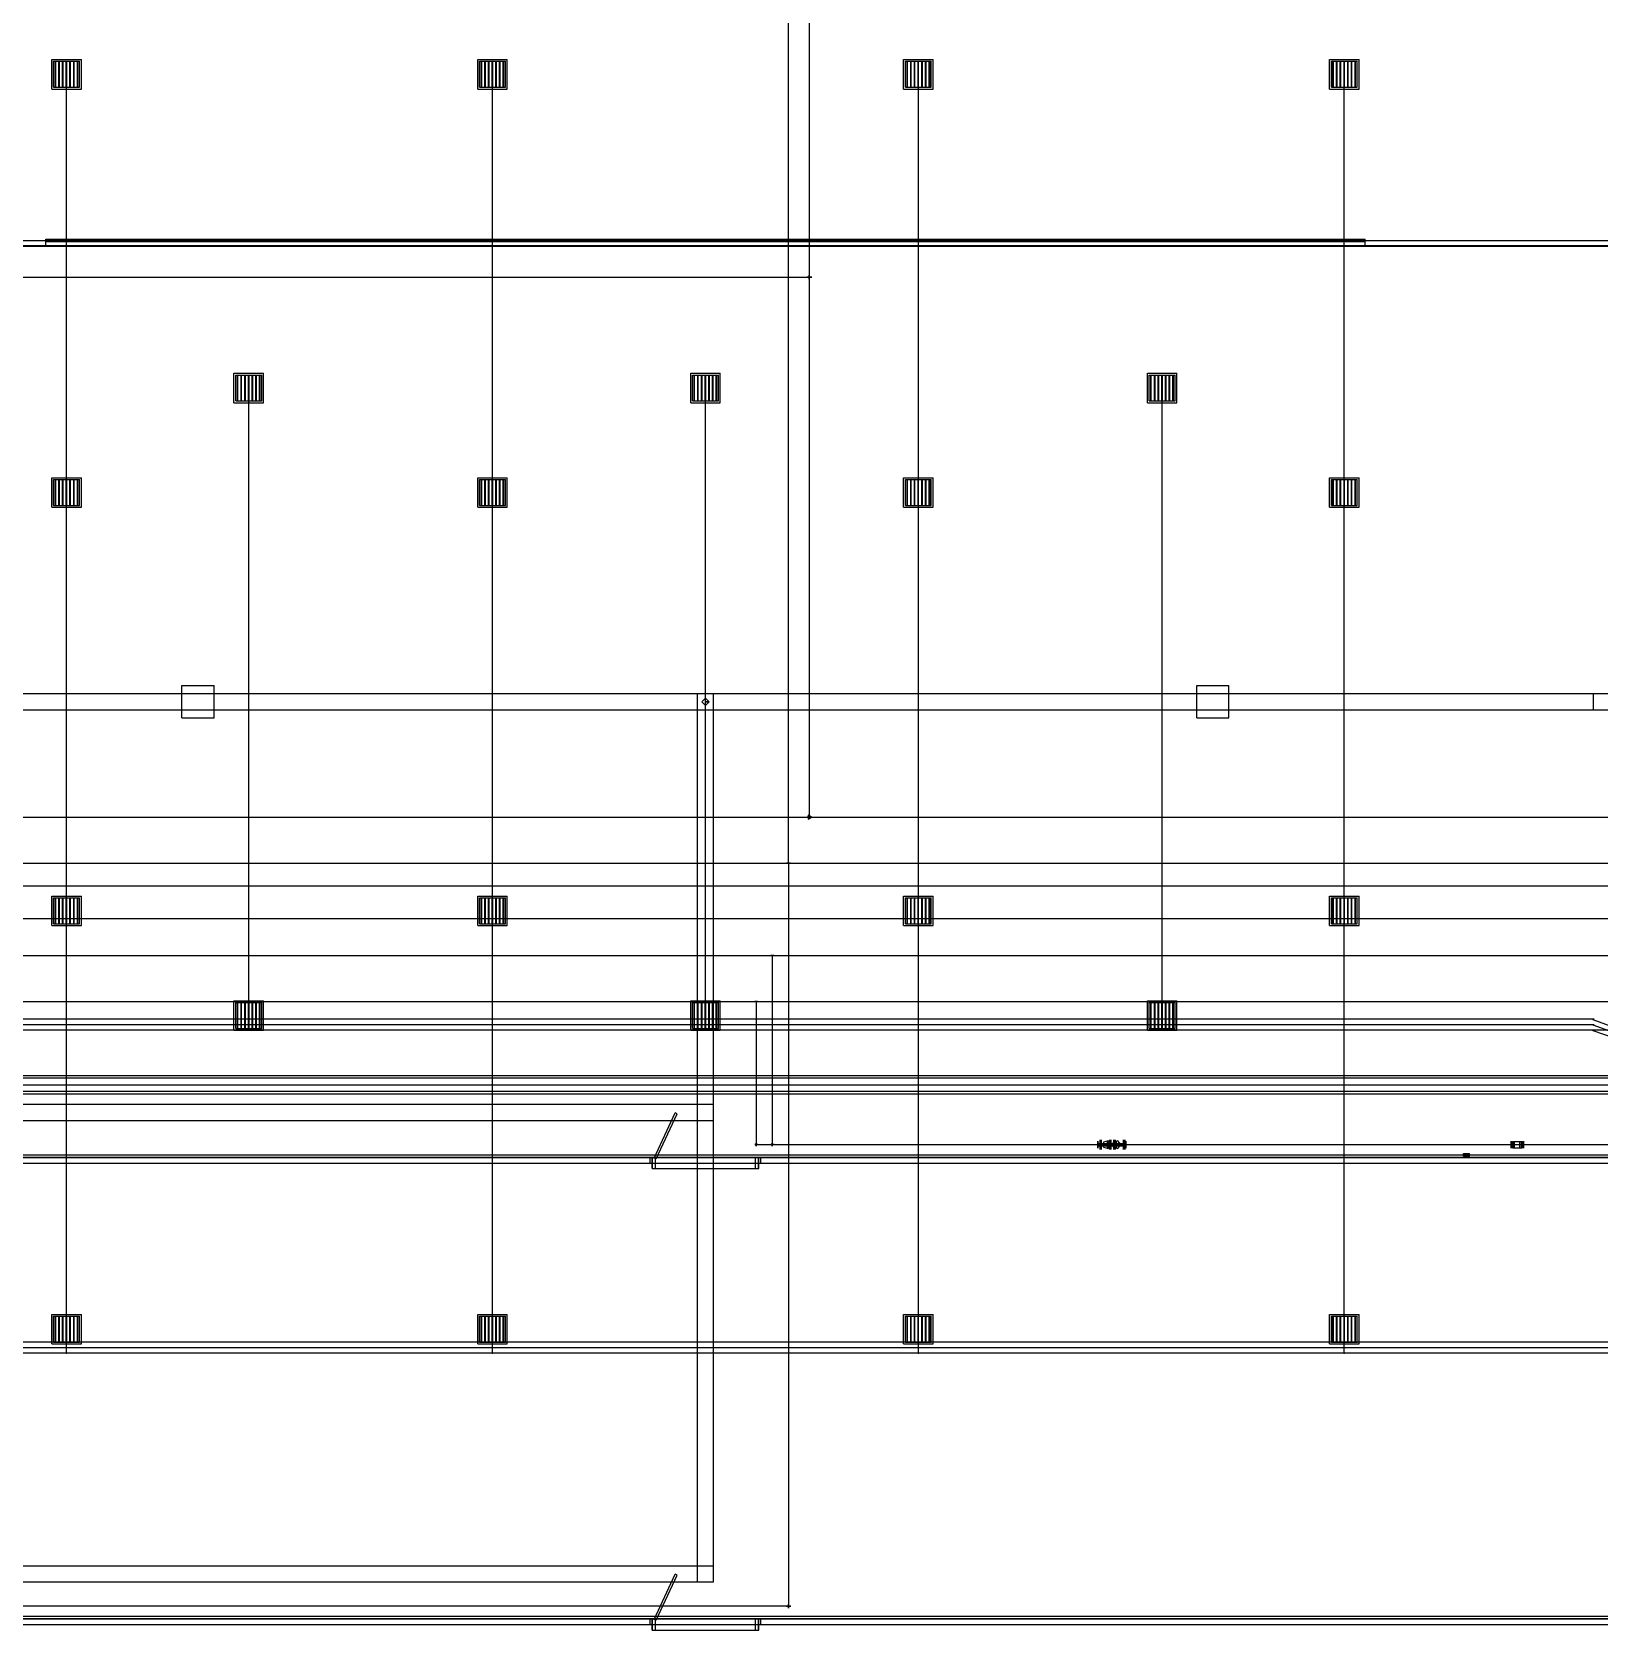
# Model space of a CAD drawing. Header units: millimetres. Extents: x 139000 to 377080, y -238120 to -178478.
# Drawn here: x 243400 to 277372, y -238120 to -203484 of the extents above; entities that cross this region are included whole.
import ezdxf

# ---------------------------------------------------------------- set-up
doc = ezdxf.new("R2010")
doc.units = ezdxf.units.MM

msp = doc.modelspace()

# ---------------------------------------------------------------- linework, layer by layer
at = {"layer": 'electrical'}
for p, q in [((244158.38, -204400), (244142.79, -204400)), ((244142.79, -204400), (244150.59, -204400)), ((244150.59, -204400), (244158.38, -204400)), ((244150.59, -232120), (244150.59, -204400)), ((253391.32, -204400), (253375.74, -204400)), ((253375.74, -204400), (253383.53, -204400)), ((253383.53, -204400), (253391.32, -204400)), ((253383.53, -232120), (253383.53, -204400)), ((262624.26, -204400), (262608.68, -204400)), ((262608.68, -204400), (262616.47, -204400)), ((262616.47, -204400), (262624.26, -204400)), ((262616.47, -232120), (262616.47, -204400)), ((271857.21, -204400), (271841.62, -204400)), ((271841.62, -204400), (271849.41, -204400)), ((271849.41, -204400), (271857.21, -204400)), ((271849.41, -232120), (271849.41, -204400)), ((248107.79, -211200), (248092.21, -211200)), ((248092.21, -211200), (248100, -211200)), ((248100, -211200), (248107.79, -211200)), ((248100, -225120), (248100, -211200)), ((258007.79, -211200), (257992.21, -211200)), ((257992.21, -211200), (258000, -211200)), ((258000, -211200), (258007.79, -211200)), ((258000, -225120), (258000, -211200)), ((267907.79, -211200), (267892.21, -211200)), ((267892.21, -211200), (267900, -211200)), ((267900, -211200), (267907.79, -211200)), ((267900, -225120), (267900, -211200)), ((285050, -225120), (238200, -225120)), ((277250, -224880), (238750, -224880)), ((277250, -225000), (238750, -225000)), ((277250, -225120), (238750, -225120)), ((248107.79, -225120), (248092.21, -225120)), ((248092.21, -225120), (248100, -225120)), ((248100, -225120), (248107.79, -225120)), ((258007.79, -225120), (257992.21, -225120)), ((257992.21, -225120), (258000, -225120)), ((258000, -225120), (258007.79, -225120)), ((267907.79, -225120), (267892.21, -225120)), ((267892.21, -225120), (267900, -225120)), ((267900, -225120), (267907.79, -225120)), ((277245.44, -224892.17), (277252.28, -224873.91)), ((277252.28, -224873.91), (277245.44, -224892.17)), ((285045.44, -227812.17), (277245.44, -224892.17)), ((277245.61, -225012.24), (277252.2, -224993.88)), ((277252.2, -224993.88), (277245.61, -225012.24)), ((285045.61, -227812.24), (277245.61, -225012.24)), ((277245.78, -225132.29), (277252.11, -225113.85)), ((277252.11, -225113.85), (277245.78, -225132.29)), ((285045.78, -227812.29), (277245.78, -225132.29)), ((277250, -224891.26), (277250, -224868.74)), ((277250, -224868.74), (277250, -224880)), ((277250, -224880), (277250, -224891.26)), ((277250, -224880), (277264.04, -224880)), ((277264.04, -224880), (277250, -224880)), ((277250, -225011.26), (277250, -224988.74)), ((277250, -224988.74), (277250, -225000)), ((277250, -225000), (277250, -225011.26)), ((277250, -225000), (277264.04, -225000)), ((277264.04, -225000), (277250, -225000)), ((277250, -225131.26), (277250, -225108.74)), ((277250, -225108.74), (277250, -225120)), ((277250, -225120), (277250, -225131.26)), ((277250, -225120), (277264.04, -225120)), ((277264.04, -225120), (277250, -225120)), ((277252.11, -225113.85), (277252.11, -225113.85)), ((277252.2, -224993.88), (277252.2, -224993.88)), ((277252.28, -224873.91), (277252.28, -224873.91)), ((139000, -226100), (377000, -226100)), ((139000, -226100), (377000, -226100)), ((139000, -226150), (377000, -226150)), ((139000, -226150), (377000, -226150)), ((377000, -226450), (139000, -226450)), ((377000, -226450), (139000, -226450)), ((139000, -226500), (377000, -226500)), ((139000, -226500), (377000, -226500)), ((234000, -226300), (377000, -226300)), ((234000, -226300), (377000, -226300)), ((241500, -227820), (285050, -227820)), ((274435, -227850), (274435, -227790)), ((274435, -227790), (274565, -227790)), ((274435, -227850), (274565, -227850)), ((274509, -227820), (274495.5, -227812.21)), ((274495.5, -227812.21), (274495.5, -227827.79)), ((274495.5, -227827.79), (274509, -227820)), ((274500, -227827.79), (274500, -227812.21)), ((274500, -227812.21), (274500, -227820)), ((274500, -227820), (285050, -227820)), ((274500, -227820), (274500, -227827.79)), ((274500, -227820), (274509.72, -227820)), ((274509.72, -227820), (274500, -227820)), ((274565, -227850), (274565, -227790)), ((334300, -231880), (181700, -231880)), ((334300, -232000), (181700, -232000)), ((366550, -232120), (179520, -232120)), ((334300, -232120), (181700, -232120)), ((244158.38, -232120), (244142.79, -232120)), ((244142.79, -232120), (244150.59, -232120)), ((244150.59, -232120), (244158.38, -232120)), ((253391.32, -232120), (253375.74, -232120)), ((253375.74, -232120), (253383.53, -232120)), ((253383.53, -232120), (253391.32, -232120)), ((262624.26, -232120), (262608.68, -232120)), ((262608.68, -232120), (262616.47, -232120)), ((262616.47, -232120), (262624.26, -232120)), ((271857.21, -232120), (271841.62, -232120)), ((271841.62, -232120), (271849.41, -232120)), ((271849.41, -232120), (271857.21, -232120)), ((192600, -237820), (366550, -237820))]:
    msp.add_line(p, q, dxfattribs=at)
at = {"layer": 'hvac'}
for p, q in [((181700, -217825), (334300, -217825)), ((238750, -217825), (277250, -217825)), ((246650, -218350), (246650, -217650)), ((246650, -217650), (247350, -217650)), ((247350, -218350), (247350, -217650)), ((257825, -237075), (257825, -217825)), ((257825, -217825), (258175, -217825)), ((257825, -227075), (257825, -217825)), ((257825, -217825), (258175, -217825)), ((258175, -237075), (258175, -217825)), ((258175, -227075), (258175, -217825)), ((268650, -218350), (268650, -217650)), ((268650, -217650), (269350, -217650)), ((269350, -218350), (269350, -217650)), ((277250, -218175), (277250, -217825)), ((181700, -218175), (334300, -218175)), ((238750, -218175), (277250, -218175)), ((246650, -218350), (247350, -218350)), ((268650, -218350), (269350, -218350)), ((231625, -226725), (258175, -226725)), ((258175, -227075), (258175, -226725)), ((231625, -227075), (258175, -227075)), ((257825, -227075), (258175, -227075)), ((150125, -236725), (258175, -236725)), ((258175, -237075), (258175, -236725)), ((150125, -237075), (258175, -237075)), ((257825, -237075), (258175, -237075))]:
    msp.add_line(p, q, dxfattribs=at)
at = {"layer": 'interiors'}
for p, q in [((230500, -208000), (285500, -208000)), ((285380, -208120), (230620, -208120)), ((230625, -208125), (285375, -208125)), ((243700, -208022.5), (243700, -207977.5)), ((243700, -207977.5), (272300, -207977.5)), ((243700, -208000), (272300, -208000)), ((243700, -208120), (243700, -208000)), ((243700, -208022.5), (272300, -208022.5)), ((243700, -208120), (272300, -208120)), ((272300, -208022.5), (272300, -207977.5)), ((272300, -208120), (272300, -208000)), ((256889.61, -227890.49), (257346.04, -226911.68)), ((256930.39, -227909.51), (257386.82, -226930.7)), ((257386.82, -226930.7), (257346.04, -226911.68)), ((285380, -227880), (230620, -227880)), ((256800, -227880), (230620, -227880)), ((230625, -227875), (285375, -227875)), ((256800, -228000), (256800, -227880)), ((256800, -227880), (259200, -227880)), ((256845, -228120), (256845, -227880)), ((256845, -227880), (256915, -227880)), ((256850, -228120), (256850, -227880)), ((256850, -227880), (259150, -227880)), ((256930.39, -227909.51), (256889.61, -227890.49)), ((256915, -228120), (256915, -227880)), ((259085, -228120), (259085, -227880)), ((259085, -227880), (259155, -227880)), ((259150, -228120), (259150, -227880)), ((259155, -228120), (259155, -227880)), ((259200, -228000), (259200, -227880)), ((285380, -227880), (259200, -227880)), ((230500, -228000), (256800, -228000)), ((230500, -228000), (285500, -228000)), ((256800, -228000), (259200, -228000)), ((256845, -228120), (256915, -228120)), ((256850, -228120), (259150, -228120)), ((259085, -228120), (259155, -228120)), ((259200, -228000), (285500, -228000)), ((256889.61, -237890.49), (257346.04, -236911.68)), ((257386.82, -236930.7), (257346.04, -236911.68)), ((256930.39, -237909.51), (257386.82, -236930.7)), ((366880, -237880), (149120, -237880)), ((256800, -237880), (149120, -237880)), ((149125, -237875), (366875, -237875)), ((256800, -238000), (256800, -237880)), ((256800, -237880), (259200, -237880)), ((256845, -238120), (256845, -237880)), ((256845, -237880), (256915, -237880)), ((256850, -238120), (256850, -237880)), ((256850, -237880), (259150, -237880)), ((256930.39, -237909.51), (256889.61, -237890.49)), ((256915, -238120), (256915, -237880)), ((259085, -238120), (259085, -237880)), ((259085, -237880), (259155, -237880)), ((259150, -238120), (259150, -237880)), ((259155, -238120), (259155, -237880)), ((259200, -238000), (259200, -237880)), ((366880, -237880), (259200, -237880)), ((149000, -238000), (256800, -238000)), ((149000, -238000), (367000, -238000)), ((256800, -238000), (259200, -238000)), ((256845, -238120), (256915, -238120)), ((256850, -238120), (259150, -238120)), ((259085, -238120), (259155, -238120)), ((259200, -238000), (367000, -238000))]:
    msp.add_line(p, q, dxfattribs=at)
at = {"layer": 'lighting'}
for p, q in [((243830.59, -204720), (243830.59, -204080)), ((243830.59, -204080), (244470.59, -204080)), ((243870.59, -204680), (243870.59, -204120)), ((243870.59, -204120), (244430.59, -204120)), ((243904.59, -204670), (243904.59, -204130)), ((243904.59, -204130), (243916.59, -204130)), ((243916.59, -204670), (243916.59, -204130)), ((243984.59, -204670), (243984.59, -204130)), ((243984.59, -204130), (243996.59, -204130)), ((243996.59, -204670), (243996.59, -204130)), ((244064.59, -204670), (244064.59, -204130)), ((244064.59, -204130), (244076.59, -204130)), ((244076.59, -204670), (244076.59, -204130)), ((244144.59, -204670), (244144.59, -204130)), ((244144.59, -204130), (244156.59, -204130)), ((244156.59, -204670), (244156.59, -204130)), ((244224.59, -204670), (244224.59, -204130)), ((244224.59, -204130), (244236.59, -204130)), ((244236.59, -204670), (244236.59, -204130)), ((244304.59, -204670), (244304.59, -204130)), ((244304.59, -204130), (244316.59, -204130)), ((244316.59, -204670), (244316.59, -204130)), ((244384.59, -204670), (244384.59, -204130)), ((244384.59, -204130), (244396.59, -204130)), ((244396.59, -204670), (244396.59, -204130)), ((244430.59, -204680), (244430.59, -204120)), ((244470.59, -204720), (244470.59, -204080)), ((253063.53, -204720), (253063.53, -204080)), ((253063.53, -204080), (253703.53, -204080)), ((253103.53, -204680), (253103.53, -204120)), ((253103.53, -204120), (253663.53, -204120)), ((253137.53, -204670), (253137.53, -204130)), ((253137.53, -204130), (253149.53, -204130)), ((253149.53, -204670), (253149.53, -204130)), ((253217.53, -204670), (253217.53, -204130)), ((253217.53, -204130), (253229.53, -204130)), ((253229.53, -204670), (253229.53, -204130)), ((253297.53, -204670), (253297.53, -204130)), ((253297.53, -204130), (253309.53, -204130)), ((253309.53, -204670), (253309.53, -204130)), ((253377.53, -204670), (253377.53, -204130)), ((253377.53, -204130), (253389.53, -204130)), ((253389.53, -204670), (253389.53, -204130)), ((253457.53, -204670), (253457.53, -204130)), ((253457.53, -204130), (253469.53, -204130)), ((253469.53, -204670), (253469.53, -204130)), ((253537.53, -204670), (253537.53, -204130)), ((253537.53, -204130), (253549.53, -204130)), ((253549.53, -204670), (253549.53, -204130)), ((253617.53, -204670), (253617.53, -204130)), ((253617.53, -204130), (253629.53, -204130)), ((253629.53, -204670), (253629.53, -204130)), ((253663.53, -204680), (253663.53, -204120)), ((253703.53, -204720), (253703.53, -204080)), ((262296.47, -204720), (262296.47, -204080)), ((262296.47, -204080), (262936.47, -204080)), ((262336.47, -204680), (262336.47, -204120)), ((262336.47, -204120), (262896.47, -204120)), ((262370.47, -204670), (262370.47, -204130)), ((262370.47, -204130), (262382.47, -204130)), ((262382.47, -204670), (262382.47, -204130)), ((262450.47, -204670), (262450.47, -204130)), ((262450.47, -204130), (262462.47, -204130)), ((262462.47, -204670), (262462.47, -204130)), ((262530.47, -204670), (262530.47, -204130)), ((262530.47, -204130), (262542.47, -204130)), ((262542.47, -204670), (262542.47, -204130)), ((262610.47, -204670), (262610.47, -204130)), ((262610.47, -204130), (262622.47, -204130)), ((262622.47, -204670), (262622.47, -204130)), ((262690.47, -204670), (262690.47, -204130)), ((262690.47, -204130), (262702.47, -204130)), ((262702.47, -204670), (262702.47, -204130)), ((262770.47, -204670), (262770.47, -204130)), ((262770.47, -204130), (262782.47, -204130)), ((262782.47, -204670), (262782.47, -204130)), ((262850.47, -204670), (262850.47, -204130)), ((262850.47, -204130), (262862.47, -204130)), ((262862.47, -204670), (262862.47, -204130)), ((262896.47, -204680), (262896.47, -204120)), ((262936.47, -204720), (262936.47, -204080)), ((271529.41, -204720), (271529.41, -204080)), ((271529.41, -204080), (272169.41, -204080)), ((271569.41, -204680), (271569.41, -204120)), ((271569.41, -204120), (272129.41, -204120)), ((271603.41, -204670), (271603.41, -204130)), ((271603.41, -204130), (271615.41, -204130)), ((271615.41, -204670), (271615.41, -204130)), ((271683.41, -204670), (271683.41, -204130)), ((271683.41, -204130), (271695.41, -204130)), ((271695.41, -204670), (271695.41, -204130)), ((271763.41, -204670), (271763.41, -204130)), ((271763.41, -204130), (271775.41, -204130)), ((271775.41, -204670), (271775.41, -204130)), ((271843.41, -204670), (271843.41, -204130)), ((271843.41, -204130), (271855.41, -204130)), ((271855.41, -204670), (271855.41, -204130)), ((271923.41, -204670), (271923.41, -204130)), ((271923.41, -204130), (271935.41, -204130)), ((271935.41, -204670), (271935.41, -204130)), ((272003.41, -204670), (272003.41, -204130)), ((272003.41, -204130), (272015.41, -204130)), ((272015.41, -204670), (272015.41, -204130)), ((272083.41, -204670), (272083.41, -204130)), ((272083.41, -204130), (272095.41, -204130)), ((272095.41, -204670), (272095.41, -204130)), ((272129.41, -204680), (272129.41, -204120)), ((272169.41, -204720), (272169.41, -204080)), ((243870.59, -204680), (244430.59, -204680)), ((243904.59, -204670), (243916.59, -204670)), ((243984.59, -204670), (243996.59, -204670)), ((244064.59, -204670), (244076.59, -204670)), ((244144.59, -204670), (244156.59, -204670)), ((244159.59, -204400), (244146.09, -204392.21)), ((244146.09, -204392.21), (244146.09, -204407.79)), ((244146.09, -204407.79), (244159.59, -204400)), ((244224.59, -204670), (244236.59, -204670)), ((244304.59, -204670), (244316.59, -204670)), ((244384.59, -204670), (244396.59, -204670)), ((253103.53, -204680), (253663.53, -204680)), ((253137.53, -204670), (253149.53, -204670)), ((253217.53, -204670), (253229.53, -204670)), ((253297.53, -204670), (253309.53, -204670)), ((253377.53, -204670), (253389.53, -204670)), ((253392.53, -204400), (253379.03, -204392.21)), ((253379.03, -204392.21), (253379.03, -204407.79)), ((253379.03, -204407.79), (253392.53, -204400)), ((253457.53, -204670), (253469.53, -204670)), ((253537.53, -204670), (253549.53, -204670)), ((253617.53, -204670), (253629.53, -204670)), ((262336.47, -204680), (262896.47, -204680)), ((262370.47, -204670), (262382.47, -204670)), ((262450.47, -204670), (262462.47, -204670)), ((262530.47, -204670), (262542.47, -204670)), ((262610.47, -204670), (262622.47, -204670)), ((262625.47, -204400), (262611.97, -204392.21)), ((262611.97, -204392.21), (262611.97, -204407.79)), ((262611.97, -204407.79), (262625.47, -204400)), ((262690.47, -204670), (262702.47, -204670)), ((262770.47, -204670), (262782.47, -204670)), ((262850.47, -204670), (262862.47, -204670)), ((271569.41, -204680), (272129.41, -204680)), ((271603.41, -204670), (271615.41, -204670)), ((271683.41, -204670), (271695.41, -204670)), ((271763.41, -204670), (271775.41, -204670)), ((271843.41, -204670), (271855.41, -204670)), ((271858.41, -204400), (271844.91, -204392.21)), ((271844.91, -204392.21), (271844.91, -204407.79)), ((271844.91, -204407.79), (271858.41, -204400)), ((271923.41, -204670), (271935.41, -204670)), ((272003.41, -204670), (272015.41, -204670)), ((272083.41, -204670), (272095.41, -204670)), ((243830.59, -204720), (244470.59, -204720)), ((253063.53, -204720), (253703.53, -204720)), ((262296.47, -204720), (262936.47, -204720)), ((271529.41, -204720), (272169.41, -204720)), ((247780, -211520), (247780, -210880)), ((247780, -210880), (248420, -210880)), ((247820, -211480), (247820, -210920)), ((247820, -210920), (248380, -210920)), ((247854, -211470), (247854, -210930)), ((247854, -210930), (247866, -210930)), ((247866, -211470), (247866, -210930)), ((247934, -211470), (247934, -210930)), ((247934, -210930), (247946, -210930)), ((247946, -211470), (247946, -210930)), ((248014, -211470), (248014, -210930)), ((248014, -210930), (248026, -210930)), ((248026, -211470), (248026, -210930)), ((248094, -211470), (248094, -210930)), ((248094, -210930), (248106, -210930)), ((248106, -211470), (248106, -210930)), ((248174, -211470), (248174, -210930)), ((248174, -210930), (248186, -210930)), ((248186, -211470), (248186, -210930)), ((248254, -211470), (248254, -210930)), ((248254, -210930), (248266, -210930)), ((248266, -211470), (248266, -210930)), ((248334, -211470), (248334, -210930)), ((248334, -210930), (248346, -210930)), ((248346, -211470), (248346, -210930)), ((248380, -211480), (248380, -210920)), ((248420, -211520), (248420, -210880)), ((257680, -211520), (257680, -210880)), ((257680, -210880), (258320, -210880)), ((257720, -211480), (257720, -210920)), ((257720, -210920), (258280, -210920)), ((257754, -211470), (257754, -210930)), ((257754, -210930), (257766, -210930)), ((257766, -211470), (257766, -210930)), ((257834, -211470), (257834, -210930)), ((257834, -210930), (257846, -210930)), ((257846, -211470), (257846, -210930)), ((257914, -211470), (257914, -210930)), ((257914, -210930), (257926, -210930)), ((257926, -211470), (257926, -210930)), ((257994, -211470), (257994, -210930)), ((257994, -210930), (258006, -210930)), ((258006, -211470), (258006, -210930)), ((258074, -211470), (258074, -210930)), ((258074, -210930), (258086, -210930)), ((258086, -211470), (258086, -210930)), ((258154, -211470), (258154, -210930)), ((258154, -210930), (258166, -210930)), ((258166, -211470), (258166, -210930)), ((258234, -211470), (258234, -210930)), ((258234, -210930), (258246, -210930)), ((258246, -211470), (258246, -210930)), ((258280, -211480), (258280, -210920)), ((258320, -211520), (258320, -210880)), ((267580, -211520), (267580, -210880)), ((267580, -210880), (268220, -210880)), ((267620, -211480), (267620, -210920)), ((267620, -210920), (268180, -210920)), ((267654, -211470), (267654, -210930)), ((267654, -210930), (267666, -210930)), ((267666, -211470), (267666, -210930)), ((267734, -211470), (267734, -210930)), ((267734, -210930), (267746, -210930)), ((267746, -211470), (267746, -210930)), ((267814, -211470), (267814, -210930)), ((267814, -210930), (267826, -210930)), ((267826, -211470), (267826, -210930)), ((267894, -211470), (267894, -210930)), ((267894, -210930), (267906, -210930)), ((267906, -211470), (267906, -210930)), ((267974, -211470), (267974, -210930)), ((267974, -210930), (267986, -210930)), ((267986, -211470), (267986, -210930)), ((268054, -211470), (268054, -210930)), ((268054, -210930), (268066, -210930)), ((268066, -211470), (268066, -210930)), ((268134, -211470), (268134, -210930)), ((268134, -210930), (268146, -210930)), ((268146, -211470), (268146, -210930)), ((268180, -211480), (268180, -210920)), ((268220, -211520), (268220, -210880)), ((248109, -211200), (248095.5, -211192.21)), ((248095.5, -211192.21), (248095.5, -211207.79)), ((248095.5, -211207.79), (248109, -211200)), ((258009, -211200), (257995.5, -211192.21)), ((257995.5, -211192.21), (257995.5, -211207.79)), ((257995.5, -211207.79), (258009, -211200)), ((267909, -211200), (267895.5, -211192.21)), ((267895.5, -211192.21), (267895.5, -211207.79)), ((267895.5, -211207.79), (267909, -211200)), ((247780, -211520), (248420, -211520)), ((247820, -211480), (248380, -211480)), ((247854, -211470), (247866, -211470)), ((247934, -211470), (247946, -211470)), ((248014, -211470), (248026, -211470)), ((248094, -211470), (248106, -211470)), ((248174, -211470), (248186, -211470)), ((248254, -211470), (248266, -211470)), ((248334, -211470), (248346, -211470)), ((257680, -211520), (258320, -211520)), ((257720, -211480), (258280, -211480)), ((257754, -211470), (257766, -211470)), ((257834, -211470), (257846, -211470)), ((257914, -211470), (257926, -211470)), ((257994, -211470), (258006, -211470)), ((258074, -211470), (258086, -211470)), ((258154, -211470), (258166, -211470)), ((258234, -211470), (258246, -211470)), ((267580, -211520), (268220, -211520)), ((267620, -211480), (268180, -211480)), ((267654, -211470), (267666, -211470)), ((267734, -211470), (267746, -211470)), ((267814, -211470), (267826, -211470)), ((267894, -211470), (267906, -211470)), ((267974, -211470), (267986, -211470)), ((268054, -211470), (268066, -211470)), ((268134, -211470), (268146, -211470)), ((243830.59, -213786.67), (243830.59, -213146.67)), ((243830.59, -213146.67), (244470.59, -213146.67)), ((243870.59, -213746.67), (243870.59, -213186.67)), ((243870.59, -213186.67), (244430.59, -213186.67)), ((243904.59, -213736.67), (243904.59, -213196.67)), ((243904.59, -213196.67), (243916.59, -213196.67)), ((243916.59, -213736.67), (243916.59, -213196.67)), ((243984.59, -213736.67), (243984.59, -213196.67)), ((243984.59, -213196.67), (243996.59, -213196.67)), ((243996.59, -213736.67), (243996.59, -213196.67)), ((244064.59, -213736.67), (244064.59, -213196.67)), ((244064.59, -213196.67), (244076.59, -213196.67)), ((244076.59, -213736.67), (244076.59, -213196.67)), ((244144.59, -213736.67), (244144.59, -213196.67)), ((244144.59, -213196.67), (244156.59, -213196.67)), ((244156.59, -213736.67), (244156.59, -213196.67)), ((244224.59, -213736.67), (244224.59, -213196.67)), ((244224.59, -213196.67), (244236.59, -213196.67)), ((244236.59, -213736.67), (244236.59, -213196.67)), ((244304.59, -213736.67), (244304.59, -213196.67)), ((244304.59, -213196.67), (244316.59, -213196.67)), ((244316.59, -213736.67), (244316.59, -213196.67)), ((244384.59, -213736.67), (244384.59, -213196.67)), ((244384.59, -213196.67), (244396.59, -213196.67)), ((244396.59, -213736.67), (244396.59, -213196.67)), ((244430.59, -213746.67), (244430.59, -213186.67)), ((244470.59, -213786.67), (244470.59, -213146.67)), ((253063.53, -213786.67), (253063.53, -213146.67)), ((253063.53, -213146.67), (253703.53, -213146.67)), ((253103.53, -213746.67), (253103.53, -213186.67)), ((253103.53, -213186.67), (253663.53, -213186.67)), ((253137.53, -213736.67), (253137.53, -213196.67)), ((253137.53, -213196.67), (253149.53, -213196.67)), ((253149.53, -213736.67), (253149.53, -213196.67)), ((253217.53, -213736.67), (253217.53, -213196.67)), ((253217.53, -213196.67), (253229.53, -213196.67)), ((253229.53, -213736.67), (253229.53, -213196.67)), ((253297.53, -213736.67), (253297.53, -213196.67)), ((253297.53, -213196.67), (253309.53, -213196.67)), ((253309.53, -213736.67), (253309.53, -213196.67)), ((253377.53, -213736.67), (253377.53, -213196.67)), ((253377.53, -213196.67), (253389.53, -213196.67)), ((253389.53, -213736.67), (253389.53, -213196.67)), ((253457.53, -213736.67), (253457.53, -213196.67)), ((253457.53, -213196.67), (253469.53, -213196.67)), ((253469.53, -213736.67), (253469.53, -213196.67)), ((253537.53, -213736.67), (253537.53, -213196.67)), ((253537.53, -213196.67), (253549.53, -213196.67)), ((253549.53, -213736.67), (253549.53, -213196.67)), ((253617.53, -213736.67), (253617.53, -213196.67)), ((253617.53, -213196.67), (253629.53, -213196.67)), ((253629.53, -213736.67), (253629.53, -213196.67)), ((253663.53, -213746.67), (253663.53, -213186.67)), ((253703.53, -213786.67), (253703.53, -213146.67)), ((262296.47, -213786.67), (262296.47, -213146.67)), ((262296.47, -213146.67), (262936.47, -213146.67)), ((262336.47, -213746.67), (262336.47, -213186.67)), ((262336.47, -213186.67), (262896.47, -213186.67)), ((262370.47, -213736.67), (262370.47, -213196.67)), ((262370.47, -213196.67), (262382.47, -213196.67)), ((262382.47, -213736.67), (262382.47, -213196.67)), ((262450.47, -213736.67), (262450.47, -213196.67)), ((262450.47, -213196.67), (262462.47, -213196.67)), ((262462.47, -213736.67), (262462.47, -213196.67)), ((262530.47, -213736.67), (262530.47, -213196.67)), ((262530.47, -213196.67), (262542.47, -213196.67)), ((262542.47, -213736.67), (262542.47, -213196.67)), ((262610.47, -213736.67), (262610.47, -213196.67)), ((262610.47, -213196.67), (262622.47, -213196.67)), ((262622.47, -213736.67), (262622.47, -213196.67)), ((262690.47, -213736.67), (262690.47, -213196.67)), ((262690.47, -213196.67), (262702.47, -213196.67)), ((262702.47, -213736.67), (262702.47, -213196.67)), ((262770.47, -213736.67), (262770.47, -213196.67)), ((262770.47, -213196.67), (262782.47, -213196.67)), ((262782.47, -213736.67), (262782.47, -213196.67)), ((262850.47, -213736.67), (262850.47, -213196.67)), ((262850.47, -213196.67), (262862.47, -213196.67)), ((262862.47, -213736.67), (262862.47, -213196.67)), ((262896.47, -213746.67), (262896.47, -213186.67)), ((262936.47, -213786.67), (262936.47, -213146.67)), ((271529.41, -213786.67), (271529.41, -213146.67)), ((271529.41, -213146.67), (272169.41, -213146.67)), ((271569.41, -213746.67), (271569.41, -213186.67)), ((271569.41, -213186.67), (272129.41, -213186.67)), ((271603.41, -213736.67), (271603.41, -213196.67)), ((271603.41, -213196.67), (271615.41, -213196.67)), ((271615.41, -213736.67), (271615.41, -213196.67)), ((271683.41, -213736.67), (271683.41, -213196.67)), ((271683.41, -213196.67), (271695.41, -213196.67)), ((271695.41, -213736.67), (271695.41, -213196.67)), ((271763.41, -213736.67), (271763.41, -213196.67)), ((271763.41, -213196.67), (271775.41, -213196.67)), ((271775.41, -213736.67), (271775.41, -213196.67)), ((271843.41, -213736.67), (271843.41, -213196.67)), ((271843.41, -213196.67), (271855.41, -213196.67)), ((271855.41, -213736.67), (271855.41, -213196.67)), ((271923.41, -213736.67), (271923.41, -213196.67)), ((271923.41, -213196.67), (271935.41, -213196.67)), ((271935.41, -213736.67), (271935.41, -213196.67)), ((272003.41, -213736.67), (272003.41, -213196.67)), ((272003.41, -213196.67), (272015.41, -213196.67)), ((272015.41, -213736.67), (272015.41, -213196.67)), ((272083.41, -213736.67), (272083.41, -213196.67)), ((272083.41, -213196.67), (272095.41, -213196.67)), ((272095.41, -213736.67), (272095.41, -213196.67)), ((272129.41, -213746.67), (272129.41, -213186.67)), ((272169.41, -213786.67), (272169.41, -213146.67)), ((244159.59, -213466.67), (244146.09, -213458.87)), ((244146.09, -213458.87), (244146.09, -213474.46)), ((244146.09, -213474.46), (244159.59, -213466.67)), ((253392.53, -213466.67), (253379.03, -213458.87)), ((253379.03, -213458.87), (253379.03, -213474.46)), ((253379.03, -213474.46), (253392.53, -213466.67)), ((262625.47, -213466.67), (262611.97, -213458.87)), ((262611.97, -213458.87), (262611.97, -213474.46)), ((262611.97, -213474.46), (262625.47, -213466.67)), ((271858.41, -213466.67), (271844.91, -213458.87)), ((271844.91, -213458.87), (271844.91, -213474.46)), ((271844.91, -213474.46), (271858.41, -213466.67)), ((243830.59, -213786.67), (244470.59, -213786.67)), ((243870.59, -213746.67), (244430.59, -213746.67)), ((243904.59, -213736.67), (243916.59, -213736.67)), ((243984.59, -213736.67), (243996.59, -213736.67)), ((244064.59, -213736.67), (244076.59, -213736.67)), ((244144.59, -213736.67), (244156.59, -213736.67)), ((244224.59, -213736.67), (244236.59, -213736.67)), ((244304.59, -213736.67), (244316.59, -213736.67)), ((244384.59, -213736.67), (244396.59, -213736.67)), ((253063.53, -213786.67), (253703.53, -213786.67)), ((253103.53, -213746.67), (253663.53, -213746.67)), ((253137.53, -213736.67), (253149.53, -213736.67)), ((253217.53, -213736.67), (253229.53, -213736.67)), ((253297.53, -213736.67), (253309.53, -213736.67)), ((253377.53, -213736.67), (253389.53, -213736.67)), ((253457.53, -213736.67), (253469.53, -213736.67)), ((253537.53, -213736.67), (253549.53, -213736.67)), ((253617.53, -213736.67), (253629.53, -213736.67)), ((262296.47, -213786.67), (262936.47, -213786.67)), ((262336.47, -213746.67), (262896.47, -213746.67)), ((262370.47, -213736.67), (262382.47, -213736.67)), ((262450.47, -213736.67), (262462.47, -213736.67)), ((262530.47, -213736.67), (262542.47, -213736.67)), ((262610.47, -213736.67), (262622.47, -213736.67)), ((262690.47, -213736.67), (262702.47, -213736.67)), ((262770.47, -213736.67), (262782.47, -213736.67)), ((262850.47, -213736.67), (262862.47, -213736.67)), ((271529.41, -213786.67), (272169.41, -213786.67)), ((271569.41, -213746.67), (272129.41, -213746.67)), ((271603.41, -213736.67), (271615.41, -213736.67)), ((271683.41, -213736.67), (271695.41, -213736.67)), ((271763.41, -213736.67), (271775.41, -213736.67)), ((271843.41, -213736.67), (271855.41, -213736.67)), ((271923.41, -213736.67), (271935.41, -213736.67)), ((272003.41, -213736.67), (272015.41, -213736.67)), ((272083.41, -213736.67), (272095.41, -213736.67)), ((243830.59, -222853.33), (243830.59, -222213.33)), ((243830.59, -222213.33), (244470.59, -222213.33)), ((243870.59, -222813.33), (243870.59, -222253.33)), ((243870.59, -222253.33), (244430.59, -222253.33)), ((243904.59, -222803.33), (243904.59, -222263.33)), ((243904.59, -222263.33), (243916.59, -222263.33)), ((243916.59, -222803.33), (243916.59, -222263.33)), ((243984.59, -222803.33), (243984.59, -222263.33)), ((243984.59, -222263.33), (243996.59, -222263.33)), ((243996.59, -222803.33), (243996.59, -222263.33)), ((244064.59, -222803.33), (244064.59, -222263.33)), ((244064.59, -222263.33), (244076.59, -222263.33)), ((244076.59, -222803.33), (244076.59, -222263.33)), ((244144.59, -222803.33), (244144.59, -222263.33)), ((244144.59, -222263.33), (244156.59, -222263.33)), ((244156.59, -222803.33), (244156.59, -222263.33)), ((244224.59, -222803.33), (244224.59, -222263.33)), ((244224.59, -222263.33), (244236.59, -222263.33)), ((244236.59, -222803.33), (244236.59, -222263.33)), ((244304.59, -222803.33), (244304.59, -222263.33)), ((244304.59, -222263.33), (244316.59, -222263.33)), ((244316.59, -222803.33), (244316.59, -222263.33)), ((244384.59, -222803.33), (244384.59, -222263.33)), ((244384.59, -222263.33), (244396.59, -222263.33)), ((244396.59, -222803.33), (244396.59, -222263.33)), ((244430.59, -222813.33), (244430.59, -222253.33)), ((244470.59, -222853.33), (244470.59, -222213.33)), ((253063.53, -222853.33), (253063.53, -222213.33)), ((253063.53, -222213.33), (253703.53, -222213.33)), ((253103.53, -222813.33), (253103.53, -222253.33)), ((253103.53, -222253.33), (253663.53, -222253.33)), ((253137.53, -222803.33), (253137.53, -222263.33)), ((253137.53, -222263.33), (253149.53, -222263.33)), ((253149.53, -222803.33), (253149.53, -222263.33)), ((253217.53, -222803.33), (253217.53, -222263.33)), ((253217.53, -222263.33), (253229.53, -222263.33)), ((253229.53, -222803.33), (253229.53, -222263.33)), ((253297.53, -222803.33), (253297.53, -222263.33)), ((253297.53, -222263.33), (253309.53, -222263.33)), ((253309.53, -222803.33), (253309.53, -222263.33)), ((253377.53, -222803.33), (253377.53, -222263.33)), ((253377.53, -222263.33), (253389.53, -222263.33)), ((253389.53, -222803.33), (253389.53, -222263.33)), ((253457.53, -222803.33), (253457.53, -222263.33)), ((253457.53, -222263.33), (253469.53, -222263.33)), ((253469.53, -222803.33), (253469.53, -222263.33)), ((253537.53, -222803.33), (253537.53, -222263.33)), ((253537.53, -222263.33), (253549.53, -222263.33)), ((253549.53, -222803.33), (253549.53, -222263.33)), ((253617.53, -222803.33), (253617.53, -222263.33)), ((253617.53, -222263.33), (253629.53, -222263.33)), ((253629.53, -222803.33), (253629.53, -222263.33)), ((253663.53, -222813.33), (253663.53, -222253.33)), ((253703.53, -222853.33), (253703.53, -222213.33)), ((262296.47, -222853.33), (262296.47, -222213.33)), ((262296.47, -222213.33), (262936.47, -222213.33)), ((262336.47, -222813.33), (262336.47, -222253.33)), ((262336.47, -222253.33), (262896.47, -222253.33)), ((262370.47, -222803.33), (262370.47, -222263.33)), ((262370.47, -222263.33), (262382.47, -222263.33)), ((262382.47, -222803.33), (262382.47, -222263.33)), ((262450.47, -222803.33), (262450.47, -222263.33)), ((262450.47, -222263.33), (262462.47, -222263.33)), ((262462.47, -222803.33), (262462.47, -222263.33)), ((262530.47, -222803.33), (262530.47, -222263.33)), ((262530.47, -222263.33), (262542.47, -222263.33)), ((262542.47, -222803.33), (262542.47, -222263.33)), ((262610.47, -222803.33), (262610.47, -222263.33)), ((262610.47, -222263.33), (262622.47, -222263.33)), ((262622.47, -222803.33), (262622.47, -222263.33)), ((262690.47, -222803.33), (262690.47, -222263.33)), ((262690.47, -222263.33), (262702.47, -222263.33)), ((262702.47, -222803.33), (262702.47, -222263.33)), ((262770.47, -222803.33), (262770.47, -222263.33)), ((262770.47, -222263.33), (262782.47, -222263.33)), ((262782.47, -222803.33), (262782.47, -222263.33)), ((262850.47, -222803.33), (262850.47, -222263.33)), ((262850.47, -222263.33), (262862.47, -222263.33)), ((262862.47, -222803.33), (262862.47, -222263.33)), ((262896.47, -222813.33), (262896.47, -222253.33)), ((262936.47, -222853.33), (262936.47, -222213.33)), ((271529.41, -222853.33), (271529.41, -222213.33)), ((271529.41, -222213.33), (272169.41, -222213.33)), ((271569.41, -222813.33), (271569.41, -222253.33)), ((271569.41, -222253.33), (272129.41, -222253.33)), ((271603.41, -222803.33), (271603.41, -222263.33)), ((271603.41, -222263.33), (271615.41, -222263.33)), ((271615.41, -222803.33), (271615.41, -222263.33)), ((271683.41, -222803.33), (271683.41, -222263.33)), ((271683.41, -222263.33), (271695.41, -222263.33)), ((271695.41, -222803.33), (271695.41, -222263.33)), ((271763.41, -222803.33), (271763.41, -222263.33)), ((271763.41, -222263.33), (271775.41, -222263.33)), ((271775.41, -222803.33), (271775.41, -222263.33)), ((271843.41, -222803.33), (271843.41, -222263.33)), ((271843.41, -222263.33), (271855.41, -222263.33)), ((271855.41, -222803.33), (271855.41, -222263.33)), ((271923.41, -222803.33), (271923.41, -222263.33)), ((271923.41, -222263.33), (271935.41, -222263.33)), ((271935.41, -222803.33), (271935.41, -222263.33)), ((272003.41, -222803.33), (272003.41, -222263.33)), ((272003.41, -222263.33), (272015.41, -222263.33)), ((272015.41, -222803.33), (272015.41, -222263.33)), ((272083.41, -222803.33), (272083.41, -222263.33)), ((272083.41, -222263.33), (272095.41, -222263.33)), ((272095.41, -222803.33), (272095.41, -222263.33)), ((272129.41, -222813.33), (272129.41, -222253.33)), ((272169.41, -222853.33), (272169.41, -222213.33)), ((244159.59, -222533.33), (244146.09, -222525.54)), ((244146.09, -222525.54), (244146.09, -222541.13)), ((244146.09, -222541.13), (244159.59, -222533.33)), ((253392.53, -222533.33), (253379.03, -222525.54)), ((253379.03, -222525.54), (253379.03, -222541.13)), ((253379.03, -222541.13), (253392.53, -222533.33)), ((262625.47, -222533.33), (262611.97, -222525.54)), ((262611.97, -222525.54), (262611.97, -222541.13)), ((262611.97, -222541.13), (262625.47, -222533.33)), ((271858.41, -222533.33), (271844.91, -222525.54)), ((271844.91, -222525.54), (271844.91, -222541.13)), ((271844.91, -222541.13), (271858.41, -222533.33)), ((243830.59, -222853.33), (244470.59, -222853.33)), ((243870.59, -222813.33), (244430.59, -222813.33)), ((243904.59, -222803.33), (243916.59, -222803.33)), ((243984.59, -222803.33), (243996.59, -222803.33)), ((244064.59, -222803.33), (244076.59, -222803.33)), ((244144.59, -222803.33), (244156.59, -222803.33)), ((244224.59, -222803.33), (244236.59, -222803.33)), ((244304.59, -222803.33), (244316.59, -222803.33)), ((244384.59, -222803.33), (244396.59, -222803.33)), ((253063.53, -222853.33), (253703.53, -222853.33)), ((253103.53, -222813.33), (253663.53, -222813.33)), ((253137.53, -222803.33), (253149.53, -222803.33)), ((253217.53, -222803.33), (253229.53, -222803.33)), ((253297.53, -222803.33), (253309.53, -222803.33)), ((253377.53, -222803.33), (253389.53, -222803.33)), ((253457.53, -222803.33), (253469.53, -222803.33)), ((253537.53, -222803.33), (253549.53, -222803.33)), ((253617.53, -222803.33), (253629.53, -222803.33)), ((262296.47, -222853.33), (262936.47, -222853.33)), ((262336.47, -222813.33), (262896.47, -222813.33)), ((262370.47, -222803.33), (262382.47, -222803.33)), ((262450.47, -222803.33), (262462.47, -222803.33)), ((262530.47, -222803.33), (262542.47, -222803.33)), ((262610.47, -222803.33), (262622.47, -222803.33)), ((262690.47, -222803.33), (262702.47, -222803.33)), ((262770.47, -222803.33), (262782.47, -222803.33)), ((262850.47, -222803.33), (262862.47, -222803.33)), ((271529.41, -222853.33), (272169.41, -222853.33)), ((271569.41, -222813.33), (272129.41, -222813.33)), ((271603.41, -222803.33), (271615.41, -222803.33)), ((271683.41, -222803.33), (271695.41, -222803.33)), ((271763.41, -222803.33), (271775.41, -222803.33)), ((271843.41, -222803.33), (271855.41, -222803.33)), ((271923.41, -222803.33), (271935.41, -222803.33)), ((272003.41, -222803.33), (272015.41, -222803.33)), ((272083.41, -222803.33), (272095.41, -222803.33)), ((247780, -225120), (247780, -224480)), ((247780, -224480), (248420, -224480)), ((247820, -225080), (247820, -224520)), ((247820, -224520), (248380, -224520)), ((247854, -225070), (247854, -224530)), ((247854, -224530), (247866, -224530)), ((247866, -225070), (247866, -224530)), ((247934, -225070), (247934, -224530)), ((247934, -224530), (247946, -224530)), ((247946, -225070), (247946, -224530)), ((248014, -225070), (248014, -224530)), ((248014, -224530), (248026, -224530)), ((248026, -225070), (248026, -224530)), ((248094, -225070), (248094, -224530)), ((248094, -224530), (248106, -224530)), ((248106, -225070), (248106, -224530)), ((248174, -225070), (248174, -224530)), ((248174, -224530), (248186, -224530)), ((248186, -225070), (248186, -224530)), ((248254, -225070), (248254, -224530)), ((248254, -224530), (248266, -224530)), ((248266, -225070), (248266, -224530)), ((248334, -225070), (248334, -224530)), ((248334, -224530), (248346, -224530)), ((248346, -225070), (248346, -224530)), ((248380, -225080), (248380, -224520)), ((248420, -225120), (248420, -224480)), ((257680, -225120), (257680, -224480)), ((257680, -224480), (258320, -224480)), ((257720, -225080), (257720, -224520)), ((257720, -224520), (258280, -224520)), ((257754, -225070), (257754, -224530)), ((257754, -224530), (257766, -224530)), ((257766, -225070), (257766, -224530)), ((257834, -225070), (257834, -224530)), ((257834, -224530), (257846, -224530)), ((257846, -225070), (257846, -224530)), ((257914, -225070), (257914, -224530)), ((257914, -224530), (257926, -224530)), ((257926, -225070), (257926, -224530)), ((257994, -225070), (257994, -224530)), ((257994, -224530), (258006, -224530)), ((258006, -225070), (258006, -224530)), ((258074, -225070), (258074, -224530)), ((258074, -224530), (258086, -224530)), ((258086, -225070), (258086, -224530)), ((258154, -225070), (258154, -224530)), ((258154, -224530), (258166, -224530)), ((258166, -225070), (258166, -224530)), ((258234, -225070), (258234, -224530)), ((258234, -224530), (258246, -224530)), ((258246, -225070), (258246, -224530)), ((258280, -225080), (258280, -224520)), ((258320, -225120), (258320, -224480)), ((267580, -225120), (267580, -224480)), ((267580, -224480), (268220, -224480)), ((267620, -225080), (267620, -224520)), ((267620, -224520), (268180, -224520)), ((267654, -225070), (267654, -224530)), ((267654, -224530), (267666, -224530)), ((267666, -225070), (267666, -224530)), ((267734, -225070), (267734, -224530)), ((267734, -224530), (267746, -224530)), ((267746, -225070), (267746, -224530)), ((267814, -225070), (267814, -224530)), ((267814, -224530), (267826, -224530)), ((267826, -225070), (267826, -224530)), ((267894, -225070), (267894, -224530)), ((267894, -224530), (267906, -224530)), ((267906, -225070), (267906, -224530)), ((267974, -225070), (267974, -224530)), ((267974, -224530), (267986, -224530)), ((267986, -225070), (267986, -224530)), ((268054, -225070), (268054, -224530)), ((268054, -224530), (268066, -224530)), ((268066, -225070), (268066, -224530)), ((268134, -225070), (268134, -224530)), ((268134, -224530), (268146, -224530)), ((268146, -225070), (268146, -224530)), ((268180, -225080), (268180, -224520)), ((268220, -225120), (268220, -224480)), ((247780, -225120), (248420, -225120)), ((247820, -225080), (248380, -225080)), ((247854, -225070), (247866, -225070)), ((247934, -225070), (247946, -225070)), ((248014, -225070), (248026, -225070)), ((248094, -225070), (248106, -225070)), ((248109, -224800), (248095.5, -224792.21)), ((248095.5, -224792.21), (248095.5, -224807.79)), ((248095.5, -224807.79), (248109, -224800)), ((248174, -225070), (248186, -225070)), ((248254, -225070), (248266, -225070)), ((248334, -225070), (248346, -225070)), ((257680, -225120), (258320, -225120)), ((257720, -225080), (258280, -225080)), ((257754, -225070), (257766, -225070)), ((257834, -225070), (257846, -225070)), ((257914, -225070), (257926, -225070)), ((257994, -225070), (258006, -225070)), ((258009, -224800), (257995.5, -224792.21)), ((257995.5, -224792.21), (257995.5, -224807.79)), ((257995.5, -224807.79), (258009, -224800)), ((258074, -225070), (258086, -225070)), ((258154, -225070), (258166, -225070)), ((258234, -225070), (258246, -225070)), ((267580, -225120), (268220, -225120)), ((267620, -225080), (268180, -225080)), ((267654, -225070), (267666, -225070)), ((267734, -225070), (267746, -225070)), ((267814, -225070), (267826, -225070)), ((267894, -225070), (267906, -225070)), ((267909, -224800), (267895.5, -224792.21)), ((267895.5, -224792.21), (267895.5, -224807.79)), ((267895.5, -224807.79), (267909, -224800)), ((267974, -225070), (267986, -225070)), ((268054, -225070), (268066, -225070)), ((268134, -225070), (268146, -225070)), ((243830.59, -231920), (243830.59, -231280)), ((243830.59, -231280), (244470.59, -231280)), ((243870.59, -231880), (243870.59, -231320)), ((243870.59, -231320), (244430.59, -231320)), ((243904.59, -231870), (243904.59, -231330)), ((243904.59, -231330), (243916.59, -231330)), ((243916.59, -231870), (243916.59, -231330)), ((243984.59, -231870), (243984.59, -231330)), ((243984.59, -231330), (243996.59, -231330)), ((243996.59, -231870), (243996.59, -231330)), ((244064.59, -231870), (244064.59, -231330)), ((244064.59, -231330), (244076.59, -231330)), ((244076.59, -231870), (244076.59, -231330)), ((244144.59, -231870), (244144.59, -231330)), ((244144.59, -231330), (244156.59, -231330)), ((244156.59, -231870), (244156.59, -231330)), ((244224.59, -231870), (244224.59, -231330)), ((244224.59, -231330), (244236.59, -231330)), ((244236.59, -231870), (244236.59, -231330)), ((244304.59, -231870), (244304.59, -231330)), ((244304.59, -231330), (244316.59, -231330)), ((244316.59, -231870), (244316.59, -231330)), ((244384.59, -231870), (244384.59, -231330)), ((244384.59, -231330), (244396.59, -231330)), ((244396.59, -231870), (244396.59, -231330)), ((244430.59, -231880), (244430.59, -231320)), ((244470.59, -231920), (244470.59, -231280)), ((253063.53, -231920), (253063.53, -231280)), ((253063.53, -231280), (253703.53, -231280)), ((253103.53, -231880), (253103.53, -231320)), ((253103.53, -231320), (253663.53, -231320)), ((253137.53, -231870), (253137.53, -231330)), ((253137.53, -231330), (253149.53, -231330)), ((253149.53, -231870), (253149.53, -231330)), ((253217.53, -231870), (253217.53, -231330)), ((253217.53, -231330), (253229.53, -231330)), ((253229.53, -231870), (253229.53, -231330)), ((253297.53, -231870), (253297.53, -231330)), ((253297.53, -231330), (253309.53, -231330)), ((253309.53, -231870), (253309.53, -231330)), ((253377.53, -231870), (253377.53, -231330)), ((253377.53, -231330), (253389.53, -231330)), ((253389.53, -231870), (253389.53, -231330)), ((253457.53, -231870), (253457.53, -231330)), ((253457.53, -231330), (253469.53, -231330)), ((253469.53, -231870), (253469.53, -231330)), ((253537.53, -231870), (253537.53, -231330)), ((253537.53, -231330), (253549.53, -231330)), ((253549.53, -231870), (253549.53, -231330)), ((253617.53, -231870), (253617.53, -231330)), ((253617.53, -231330), (253629.53, -231330)), ((253629.53, -231870), (253629.53, -231330)), ((253663.53, -231880), (253663.53, -231320)), ((253703.53, -231920), (253703.53, -231280)), ((262296.47, -231920), (262296.47, -231280)), ((262296.47, -231280), (262936.47, -231280)), ((262336.47, -231880), (262336.47, -231320)), ((262336.47, -231320), (262896.47, -231320)), ((262370.47, -231870), (262370.47, -231330)), ((262370.47, -231330), (262382.47, -231330)), ((262382.47, -231870), (262382.47, -231330)), ((262450.47, -231870), (262450.47, -231330)), ((262450.47, -231330), (262462.47, -231330)), ((262462.47, -231870), (262462.47, -231330)), ((262530.47, -231870), (262530.47, -231330)), ((262530.47, -231330), (262542.47, -231330)), ((262542.47, -231870), (262542.47, -231330)), ((262610.47, -231870), (262610.47, -231330)), ((262610.47, -231330), (262622.47, -231330)), ((262622.47, -231870), (262622.47, -231330)), ((262690.47, -231870), (262690.47, -231330)), ((262690.47, -231330), (262702.47, -231330)), ((262702.47, -231870), (262702.47, -231330)), ((262770.47, -231870), (262770.47, -231330)), ((262770.47, -231330), (262782.47, -231330)), ((262782.47, -231870), (262782.47, -231330)), ((262850.47, -231870), (262850.47, -231330)), ((262850.47, -231330), (262862.47, -231330)), ((262862.47, -231870), (262862.47, -231330)), ((262896.47, -231880), (262896.47, -231320)), ((262936.47, -231920), (262936.47, -231280)), ((271529.41, -231920), (271529.41, -231280)), ((271529.41, -231280), (272169.41, -231280)), ((271569.41, -231880), (271569.41, -231320)), ((271569.41, -231320), (272129.41, -231320)), ((271603.41, -231870), (271603.41, -231330)), ((271603.41, -231330), (271615.41, -231330)), ((271615.41, -231870), (271615.41, -231330)), ((271683.41, -231870), (271683.41, -231330)), ((271683.41, -231330), (271695.41, -231330)), ((271695.41, -231870), (271695.41, -231330)), ((271763.41, -231870), (271763.41, -231330)), ((271763.41, -231330), (271775.41, -231330)), ((271775.41, -231870), (271775.41, -231330)), ((271843.41, -231870), (271843.41, -231330)), ((271843.41, -231330), (271855.41, -231330)), ((271855.41, -231870), (271855.41, -231330)), ((271923.41, -231870), (271923.41, -231330)), ((271923.41, -231330), (271935.41, -231330)), ((271935.41, -231870), (271935.41, -231330)), ((272003.41, -231870), (272003.41, -231330)), ((272003.41, -231330), (272015.41, -231330)), ((272015.41, -231870), (272015.41, -231330)), ((272083.41, -231870), (272083.41, -231330)), ((272083.41, -231330), (272095.41, -231330)), ((272095.41, -231870), (272095.41, -231330)), ((272129.41, -231880), (272129.41, -231320)), ((272169.41, -231920), (272169.41, -231280)), ((244159.59, -231600), (244146.09, -231592.21)), ((244146.09, -231592.21), (244146.09, -231607.79)), ((244146.09, -231607.79), (244159.59, -231600)), ((253392.53, -231600), (253379.03, -231592.21)), ((253379.03, -231592.21), (253379.03, -231607.79)), ((253379.03, -231607.79), (253392.53, -231600)), ((262625.47, -231600), (262611.97, -231592.21)), ((262611.97, -231592.21), (262611.97, -231607.79)), ((262611.97, -231607.79), (262625.47, -231600)), ((271858.41, -231600), (271844.91, -231592.21)), ((271844.91, -231592.21), (271844.91, -231607.79)), ((271844.91, -231607.79), (271858.41, -231600)), ((243830.59, -231920), (244470.59, -231920)), ((243870.59, -231880), (244430.59, -231880)), ((243904.59, -231870), (243916.59, -231870)), ((243984.59, -231870), (243996.59, -231870)), ((244064.59, -231870), (244076.59, -231870)), ((244144.59, -231870), (244156.59, -231870)), ((244224.59, -231870), (244236.59, -231870)), ((244304.59, -231870), (244316.59, -231870)), ((244384.59, -231870), (244396.59, -231870)), ((253063.53, -231920), (253703.53, -231920)), ((253103.53, -231880), (253663.53, -231880)), ((253137.53, -231870), (253149.53, -231870)), ((253217.53, -231870), (253229.53, -231870)), ((253297.53, -231870), (253309.53, -231870)), ((253377.53, -231870), (253389.53, -231870)), ((253457.53, -231870), (253469.53, -231870)), ((253537.53, -231870), (253549.53, -231870)), ((253617.53, -231870), (253629.53, -231870)), ((262296.47, -231920), (262936.47, -231920)), ((262336.47, -231880), (262896.47, -231880)), ((262370.47, -231870), (262382.47, -231870)), ((262450.47, -231870), (262462.47, -231870)), ((262530.47, -231870), (262542.47, -231870)), ((262610.47, -231870), (262622.47, -231870)), ((262690.47, -231870), (262702.47, -231870)), ((262770.47, -231870), (262782.47, -231870)), ((262850.47, -231870), (262862.47, -231870)), ((271529.41, -231920), (272169.41, -231920)), ((271569.41, -231880), (272129.41, -231880)), ((271603.41, -231870), (271615.41, -231870)), ((271683.41, -231870), (271695.41, -231870)), ((271763.41, -231870), (271775.41, -231870)), ((271843.41, -231870), (271855.41, -231870)), ((271923.41, -231870), (271935.41, -231870)), ((272003.41, -231870), (272015.41, -231870)), ((272083.41, -231870), (272095.41, -231870))]:
    msp.add_line(p, q, dxfattribs=at)
at = {"layer": 'sensors'}
for p, q in [((258000, -217920), (257920, -218000)), ((258000, -217920), (257920, -218000)), ((257920, -218000), (258000, -218080)), ((257920, -218000), (258000, -218080)), ((258080, -218000), (258000, -217920)), ((258080, -218000), (258000, -217920)), ((258000, -218080), (258080, -218000)), ((258000, -218000), (258065, -218000)), ((258065, -218000), (258000, -218000)), ((258000, -218080), (258080, -218000)), ((258000, -218000), (258065, -218000)), ((258065, -218000), (258000, -218000)), ((275467.5, -227600), (275467.5, -227525)), ((275467.5, -227525), (275467.5, -227600)), ((275497.5, -227670), (275497.5, -227530)), ((275497.5, -227530), (275657.5, -227530)), ((275512, -227600), (275512, -227525)), ((275512, -227525), (275512, -227600)), ((275542, -227670), (275542, -227530)), ((275542, -227530), (275702, -227530)), ((275657.5, -227670), (275657.5, -227530)), ((275687.5, -227600), (275687.5, -227525)), ((275687.5, -227525), (275687.5, -227600)), ((275702, -227670), (275702, -227530)), ((275732, -227600), (275732, -227525)), ((275732, -227525), (275732, -227600)), ((275467.5, -227600), (275687.5, -227600)), ((275467.5, -227600), (275467.5, -227675)), ((275467.5, -227675), (275467.5, -227600)), ((275497.5, -227670), (275657.5, -227670)), ((275512, -227600), (275732, -227600)), ((275512, -227600), (275512, -227675)), ((275512, -227675), (275512, -227600)), ((275542, -227670), (275702, -227670)), ((275687.5, -227600), (275687.5, -227675)), ((275687.5, -227675), (275687.5, -227600)), ((275732, -227600), (275732, -227675)), ((275732, -227675), (275732, -227600))]:
    msp.add_line(p, q, dxfattribs=at)
at = {"layer": 'water'}
for p, q in [((260250, -182550), (260250, -220500)), ((259800, -221500), (259800, -193100)), ((197310, -208800), (260250, -208800)), ((260293.3, -208800), (260206.7, -208800)), ((260206.7, -208800), (260250, -208800)), ((260250, -208843.3), (260250, -208756.7)), ((260250, -208756.7), (260250, -208800)), ((260250, -208800), (260250, -208843.3)), ((260250, -208800), (260250, -220500)), ((260250, -208800), (260293.3, -208800)), ((260250, -208800), (260304, -208800)), ((260304, -208800), (260250, -208800)), ((237000, -220500), (377000, -220500)), ((260293.3, -220500), (260206.7, -220500)), ((260206.7, -220500), (260250, -220500)), ((260293.3, -220500), (260206.7, -220500)), ((260206.7, -220500), (260250, -220500)), ((260300, -220500), (260225, -220456.7)), ((260225, -220456.7), (260225, -220543.3)), ((260300, -220500), (260225, -220456.7)), ((260225, -220456.7), (260225, -220543.3)), ((260225, -220543.3), (260300, -220500)), ((260225, -220543.3), (260300, -220500)), ((260250, -220500), (260293.3, -220500)), ((260250, -220500), (260304, -220500)), ((260304, -220500), (260250, -220500)), ((260250, -220500), (260293.3, -220500)), ((260250, -220500), (260304, -220500)), ((260304, -220500), (260250, -220500)), ((237000, -221500), (377000, -221500)), ((259843.3, -221500), (259756.7, -221500)), ((259756.7, -221500), (259800, -221500)), ((259843.3, -221500), (259756.7, -221500)), ((259756.7, -221500), (259800, -221500)), ((259800, -221500), (259800, -237600)), ((259800, -221500), (259843.3, -221500)), ((259800, -221500), (259843.3, -221500)), ((284450, -222000), (235000, -222000)), ((237000, -222700), (377000, -222700)), ((237000, -223500), (377000, -223500)), ((259480.31, -223500), (259419.69, -223500)), ((259419.69, -223500), (259450, -223500)), ((259450, -223500), (259450, -227600)), ((259450, -223500), (259480.31, -223500)), ((237000, -224500), (377000, -224500)), ((259130.31, -224500), (259069.69, -224500)), ((259069.69, -224500), (259100, -224500)), ((259100, -224500), (259100, -227600)), ((259100, -224500), (259130.31, -224500)), ((266505, -227600), (266505, -227525)), ((266505, -227525), (266505, -227600)), ((266555, -227535.34), (266555, -227495.38)), ((266555, -227495.38), (266555, -227600)), ((266555, -227664.66), (266555, -227535.34)), ((266580, -227535.34), (266580, -227495.38)), ((266580, -227495.38), (266580, -227600)), ((266580, -227664.66), (266580, -227535.34)), ((266732.81, -227514.4), (266632.19, -227547.1)), ((266632.19, -227547.1), (266632.19, -227652.9)), ((266714, -227600), (266714, -227525)), ((266714, -227525), (266714, -227600)), ((266795, -227600), (266732.81, -227514.4)), ((266764, -227535.34), (266764, -227495.38)), ((266764, -227495.38), (266764, -227600)), ((266764, -227664.66), (266764, -227535.34)), ((266789, -227535.34), (266789, -227495.38)), ((266789, -227495.38), (266789, -227600)), ((266789, -227664.66), (266789, -227535.34)), ((266941.81, -227514.4), (266841.19, -227547.1)), ((266841.19, -227547.1), (266841.19, -227652.9)), ((266855, -227535.34), (266855, -227495.38)), ((266855, -227495.38), (266855, -227600)), ((266855, -227664.66), (266855, -227535.34)), ((266880, -227535.34), (266880, -227495.38)), ((266880, -227495.38), (266880, -227600)), ((266880, -227664.66), (266880, -227535.34)), ((266905, -227600), (266905, -227525)), ((266905, -227525), (266905, -227600)), ((267004, -227600), (266941.81, -227514.4)), ((267064, -227535.34), (267064, -227495.38)), ((267064, -227495.38), (267064, -227600)), ((267064, -227664.66), (267064, -227535.34)), ((267089, -227535.34), (267089, -227495.38)), ((267089, -227495.38), (267089, -227600)), ((267089, -227664.66), (267089, -227535.34)), ((267114, -227600), (267114, -227525)), ((267114, -227525), (267114, -227600)), ((259130.31, -227600), (259069.69, -227600)), ((259069.69, -227600), (259100, -227600)), ((259100, -227630.31), (259100, -227569.69)), ((259100, -227569.69), (259100, -227600)), ((259100, -227600), (259130.31, -227600)), ((259100, -227600), (284450, -227600)), ((259100, -227600), (259100, -227630.31)), ((259100, -227600), (259137.8, -227600)), ((259137.8, -227600), (259100, -227600)), ((259480.31, -227600), (259419.69, -227600)), ((259419.69, -227600), (259450, -227600)), ((259450, -227630.31), (259450, -227569.69)), ((259450, -227569.69), (259450, -227600)), ((259450, -227600), (259480.31, -227600)), ((259450, -227600), (284330, -227600)), ((259450, -227600), (259450, -227630.31)), ((259450, -227600), (259487.8, -227600)), ((259487.8, -227600), (259450, -227600)), ((266505, -227600), (266905, -227600)), ((266505, -227600), (266505, -227675)), ((266505, -227675), (266505, -227600)), ((266515, -227625), (266515, -227575)), ((266515, -227575), (266895, -227575)), ((266515, -227625), (266895, -227625)), ((266555, -227600), (266580, -227600)), ((266555, -227600), (266555, -227704.62)), ((266555, -227704.62), (266555, -227664.66)), ((266580, -227600), (266580, -227704.62)), ((266580, -227704.62), (266580, -227664.66)), ((266632.19, -227652.9), (266732.81, -227685.6)), ((266714, -227600), (267114, -227600)), ((266714, -227600), (266714, -227675)), ((266714, -227675), (266714, -227600)), ((266724, -227625), (266724, -227575)), ((266724, -227575), (267104, -227575)), ((266724, -227625), (267104, -227625)), ((266732.81, -227685.6), (266795, -227600)), ((266764, -227600), (266789, -227600)), ((266764, -227600), (266764, -227704.62)), ((266764, -227704.62), (266764, -227664.66)), ((266789, -227600), (266789, -227704.62)), ((266789, -227704.62), (266789, -227664.66)), ((266841.19, -227652.9), (266941.81, -227685.6)), ((266855, -227600), (266880, -227600)), ((266855, -227600), (266855, -227704.62)), ((266855, -227704.62), (266855, -227664.66)), ((266880, -227600), (266880, -227704.62)), ((266880, -227704.62), (266880, -227664.66)), ((266895, -227625), (266895, -227575)), ((266905, -227600), (266905, -227675)), ((266905, -227675), (266905, -227600)), ((266941.81, -227685.6), (267004, -227600)), ((267064, -227600), (267089, -227600)), ((267064, -227600), (267064, -227704.62)), ((267064, -227704.62), (267064, -227664.66)), ((267089, -227600), (267089, -227704.62)), ((267089, -227704.62), (267089, -227664.66)), ((267104, -227625), (267104, -227575)), ((267114, -227600), (267114, -227675)), ((267114, -227675), (267114, -227600)), ((259800, -237600), (196960, -237600)), ((259843.3, -237600), (259756.7, -237600)), ((259756.7, -237600), (259800, -237600)), ((259800, -237643.3), (259800, -237556.7)), ((259800, -237556.7), (259800, -237600)), ((259800, -237600), (259843.3, -237600)), ((259800, -237600), (259800, -237643.3)), ((259800, -237600), (259854, -237600)), ((259854, -237600), (259800, -237600))]:
    msp.add_line(p, q, dxfattribs=at)

doc.saveas('drawing.dxf')
